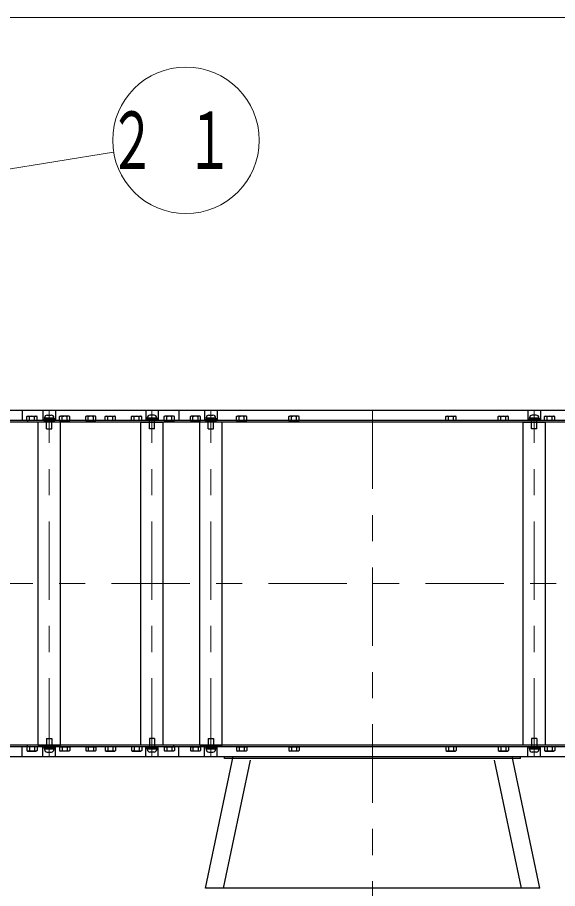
# Model space of a CAD drawing. Units: millimetres on the paper, scale 1:50. Extents: x -385 to 840, y 0 to 267.
# Drawn here: x -233.95 to -213.31, y 155.96 to 189.26 of the extents above; entities that cross this region are included whole.
import ezdxf

# ---------------------------------------------------------------- set-up
doc = ezdxf.new("R2010")
doc.units = ezdxf.units.MM
doc.linetypes.add('USER2', pattern=[6, 3, -1, 1, -1])
doc.layers.add('1_50', color=7, linetype='Continuous', lineweight=25)
doc.styles.add('ＭＳ ゴシック', font='')
doc.styles.get('ＭＳ ゴシック').set_extended_font_data('MS Gothic')

msp = doc.modelspace()

# ---------------------------------------------------------------- linework, layer by layer
at = {"layer": '1_50', "lineweight": 13}
for p, q in [((-235.955, 189.262), (-154.924, 189.262)), ((-237.179, 182.992), (-230.275, 184.115))]:
    msp.add_line(p, q, dxfattribs=at)
at = {"layer": '1_50', "color": 131}
for p, q in [((-227.779, 174.238), (-254.551, 174.238)), ((-233.766, 174.238), (-233.766, 173.858)), ((-206.994, 174.238), (-233.766, 174.238)), ((-232.975, 174.238), (-232.975, 173.858)), ((-232.495, 174.238), (-232.495, 173.858)), ((-229.049, 174.238), (-229.049, 173.858)), ((-228.569, 174.238), (-228.569, 173.858)), ((-227.779, 174.238), (-227.779, 173.858)), ((-226.798, 174.238), (-226.798, 173.858)), ((-226.318, 174.238), (-226.318, 173.858)), ((-214.442, 174.238), (-214.442, 173.858)), ((-213.962, 174.238), (-213.962, 173.858)), ((-227.779, 173.858), (-254.551, 173.858)), ((-206.994, 173.858), (-233.766, 173.858)), ((-227.779, 161.378), (-254.551, 161.378)), ((-233.766, 160.998), (-233.766, 161.378)), ((-206.994, 161.378), (-233.766, 161.378)), ((-232.975, 160.998), (-232.975, 161.378)), ((-232.495, 160.998), (-232.495, 161.378)), ((-229.049, 160.998), (-229.049, 161.378)), ((-228.569, 160.998), (-228.569, 161.378)), ((-227.779, 160.998), (-227.779, 161.378)), ((-226.798, 160.998), (-226.798, 161.378)), ((-226.318, 160.998), (-226.318, 161.378)), ((-214.442, 160.998), (-214.442, 161.378)), ((-213.962, 160.998), (-213.962, 161.378)), ((-227.779, 160.998), (-254.551, 160.998)), ((-206.994, 160.998), (-233.766, 160.998))]:
    msp.add_line(p, q, dxfattribs=at)
at = {"layer": '1_50', "color": 4, "linetype": 'USER2', "lineweight": 13}
for p, q in [((-232.735, 160.998), (-232.735, 174.238)), ((-228.809, 160.998), (-228.809, 174.238)), ((-226.558, 160.998), (-226.558, 174.238)), ((-214.202, 160.998), (-214.202, 174.238)), ((-232.735, 173.858), (-232.735, 173.585)), ((-228.809, 173.858), (-228.809, 173.585)), ((-226.558, 173.858), (-226.558, 173.585)), ((-214.202, 173.858), (-214.202, 173.585)), ((-232.735, 161.378), (-232.735, 161.651)), ((-228.809, 161.378), (-228.809, 161.651)), ((-226.558, 161.378), (-226.558, 161.651)), ((-214.202, 161.378), (-214.202, 161.651))]:
    msp.add_line(p, q, dxfattribs=at)
at = {"layer": '1_50', "color": 131, "linetype": 'USER2', "lineweight": 13}
for p, q in [((-232.735, 174.238), (-232.735, 173.858)), ((-228.809, 174.238), (-228.809, 173.858)), ((-226.558, 174.238), (-226.558, 173.858)), ((-214.202, 174.238), (-214.202, 173.858)), ((-232.735, 160.998), (-232.735, 161.378)), ((-228.809, 160.998), (-228.809, 161.378)), ((-226.558, 160.998), (-226.558, 161.378)), ((-214.202, 160.998), (-214.202, 161.378))]:
    msp.add_line(p, q, dxfattribs=at)
at = {"layer": '1_50', "linetype": 'USER2', "lineweight": 13}
for p, q in [((-220.38, 174.238), (-220.38, 134.1)), ((-161.361, 167.618), (-319.274, 167.618))]:
    msp.add_line(p, q, dxfattribs=at)
at = {"layer": '1_50', "color": 4}
for p, q in [((-227.979, 173.858), (-254.351, 173.858)), ((-233.566, 173.858), (-233.566, 173.794)), ((-207.194, 173.858), (-233.566, 173.858)), ((-232.945, 173.888), (-232.525, 173.888)), ((-232.945, 173.858), (-232.945, 173.888)), ((-232.945, 173.858), (-232.525, 173.858)), ((-232.551, 173.938), (-232.919, 173.938)), ((-232.919, 173.938), (-232.919, 173.888)), ((-232.551, 173.888), (-232.919, 173.888)), ((-232.915, 173.938), (-232.915, 173.958)), ((-232.915, 173.938), (-232.555, 173.938)), ((-232.835, 173.538), (-232.835, 173.938)), ((-232.815, 174.058), (-232.655, 174.058)), ((-232.749, 173.938), (-232.735, 173.888)), ((-232.735, 173.938), (-232.722, 173.888)), ((-232.635, 173.538), (-232.635, 173.938)), ((-232.555, 173.938), (-232.555, 173.958)), ((-232.551, 173.938), (-232.551, 173.888)), ((-232.525, 173.888), (-232.525, 173.858)), ((-228.599, 173.888), (-229.019, 173.888)), ((-229.019, 173.888), (-229.019, 173.858)), ((-228.599, 173.858), (-229.019, 173.858)), ((-228.993, 173.938), (-228.625, 173.938)), ((-228.993, 173.938), (-228.993, 173.888)), ((-228.993, 173.888), (-228.625, 173.888)), ((-228.989, 173.938), (-228.989, 173.958)), ((-228.629, 173.938), (-228.989, 173.938)), ((-228.909, 173.538), (-228.909, 173.938)), ((-228.729, 174.058), (-228.889, 174.058)), ((-228.809, 173.938), (-228.823, 173.888)), ((-228.796, 173.938), (-228.809, 173.888)), ((-228.709, 173.538), (-228.709, 173.938)), ((-228.629, 173.938), (-228.629, 173.958)), ((-228.625, 173.938), (-228.625, 173.888)), ((-228.599, 173.858), (-228.599, 173.888)), ((-227.979, 173.858), (-227.979, 173.794)), ((-226.768, 173.888), (-226.348, 173.888)), ((-226.768, 173.858), (-226.768, 173.888)), ((-226.768, 173.858), (-226.348, 173.858)), ((-226.374, 173.938), (-226.742, 173.938)), ((-226.742, 173.938), (-226.742, 173.888)), ((-226.374, 173.888), (-226.742, 173.888)), ((-226.738, 173.938), (-226.738, 173.958)), ((-226.738, 173.938), (-226.378, 173.938)), ((-226.658, 173.538), (-226.658, 173.938)), ((-226.638, 174.058), (-226.478, 174.058)), ((-226.571, 173.938), (-226.558, 173.888)), ((-226.558, 173.938), (-226.544, 173.888)), ((-226.458, 173.538), (-226.458, 173.938)), ((-226.378, 173.938), (-226.378, 173.958)), ((-226.374, 173.938), (-226.374, 173.888)), ((-226.348, 173.888), (-226.348, 173.858)), ((-213.992, 173.888), (-214.412, 173.888)), ((-214.412, 173.888), (-214.412, 173.858)), ((-213.992, 173.858), (-214.412, 173.858)), ((-214.386, 173.938), (-214.018, 173.938)), ((-214.386, 173.938), (-214.386, 173.888)), ((-214.386, 173.888), (-214.018, 173.888)), ((-214.382, 173.938), (-214.382, 173.958)), ((-214.022, 173.938), (-214.382, 173.938)), ((-214.302, 173.538), (-214.302, 173.938)), ((-214.122, 174.058), (-214.282, 174.058)), ((-214.202, 173.938), (-214.216, 173.888)), ((-214.189, 173.938), (-214.202, 173.888)), ((-214.102, 173.538), (-214.102, 173.938)), ((-214.022, 173.938), (-214.022, 173.958)), ((-214.018, 173.938), (-214.018, 173.888)), ((-213.992, 173.858), (-213.992, 173.888)), ((-227.979, 173.794), (-254.351, 173.794)), ((-207.194, 173.794), (-233.566, 173.794)), ((-232.308, 173.794), (-233.162, 173.794)), ((-233.162, 161.442), (-233.162, 173.794)), ((-232.835, 173.538), (-232.635, 173.538)), ((-232.308, 161.442), (-232.308, 173.794)), ((-229.236, 173.794), (-228.382, 173.794)), ((-229.236, 161.442), (-229.236, 173.794)), ((-228.709, 173.538), (-228.909, 173.538)), ((-228.382, 161.442), (-228.382, 173.794)), ((-226.131, 173.794), (-226.985, 173.794)), ((-226.985, 161.442), (-226.985, 173.794)), ((-226.658, 173.538), (-226.458, 173.538)), ((-226.131, 161.442), (-226.131, 173.794)), ((-214.629, 173.794), (-213.775, 173.794)), ((-214.629, 161.442), (-214.629, 173.794)), ((-214.102, 173.538), (-214.302, 173.538)), ((-213.775, 161.442), (-213.775, 173.794)), ((-232.835, 161.698), (-232.635, 161.698)), ((-232.835, 161.698), (-232.835, 161.298)), ((-232.635, 161.698), (-232.635, 161.298)), ((-228.709, 161.698), (-228.909, 161.698)), ((-228.909, 161.698), (-228.909, 161.298)), ((-228.709, 161.698), (-228.709, 161.298)), ((-226.658, 161.698), (-226.458, 161.698)), ((-226.658, 161.698), (-226.658, 161.298)), ((-226.458, 161.698), (-226.458, 161.298)), ((-214.102, 161.698), (-214.302, 161.698)), ((-214.302, 161.698), (-214.302, 161.298)), ((-214.102, 161.698), (-214.102, 161.298)), ((-227.979, 161.442), (-254.351, 161.442)), ((-227.979, 161.378), (-254.351, 161.378)), ((-207.194, 161.442), (-233.566, 161.442)), ((-233.566, 161.378), (-233.566, 161.442)), ((-207.194, 161.378), (-233.566, 161.378)), ((-233.162, 161.442), (-232.308, 161.442)), ((-232.945, 161.378), (-232.525, 161.378)), ((-232.945, 161.378), (-232.945, 161.348)), ((-232.945, 161.348), (-232.525, 161.348)), ((-232.551, 161.348), (-232.919, 161.348)), ((-232.919, 161.298), (-232.919, 161.348)), ((-232.551, 161.298), (-232.919, 161.298)), ((-232.915, 161.298), (-232.555, 161.298)), ((-232.915, 161.298), (-232.915, 161.278)), ((-232.749, 161.298), (-232.735, 161.348)), ((-232.735, 161.298), (-232.722, 161.348)), ((-232.555, 161.298), (-232.555, 161.278)), ((-232.551, 161.298), (-232.551, 161.348)), ((-232.525, 161.348), (-232.525, 161.378)), ((-228.382, 161.442), (-229.236, 161.442)), ((-228.599, 161.378), (-229.019, 161.378)), ((-229.019, 161.348), (-229.019, 161.378)), ((-228.599, 161.348), (-229.019, 161.348)), ((-228.993, 161.348), (-228.625, 161.348)), ((-228.993, 161.298), (-228.993, 161.348)), ((-228.993, 161.298), (-228.625, 161.298)), ((-228.629, 161.298), (-228.989, 161.298)), ((-228.989, 161.298), (-228.989, 161.278)), ((-228.809, 161.298), (-228.823, 161.348)), ((-228.796, 161.298), (-228.809, 161.348)), ((-228.629, 161.298), (-228.629, 161.278)), ((-228.625, 161.298), (-228.625, 161.348)), ((-228.599, 161.378), (-228.599, 161.348)), ((-227.979, 161.378), (-227.979, 161.442)), ((-226.985, 161.442), (-226.131, 161.442)), ((-226.768, 161.378), (-226.348, 161.378)), ((-226.768, 161.378), (-226.768, 161.348)), ((-226.768, 161.348), (-226.348, 161.348)), ((-226.374, 161.348), (-226.742, 161.348)), ((-226.742, 161.298), (-226.742, 161.348)), ((-226.374, 161.298), (-226.742, 161.298)), ((-226.738, 161.298), (-226.378, 161.298)), ((-226.738, 161.298), (-226.738, 161.278)), ((-226.571, 161.298), (-226.558, 161.348)), ((-226.558, 161.298), (-226.544, 161.348)), ((-226.378, 161.298), (-226.378, 161.278)), ((-226.374, 161.298), (-226.374, 161.348)), ((-226.348, 161.348), (-226.348, 161.378)), ((-213.775, 161.442), (-214.629, 161.442)), ((-213.992, 161.378), (-214.412, 161.378)), ((-214.412, 161.348), (-214.412, 161.378)), ((-213.992, 161.348), (-214.412, 161.348)), ((-214.386, 161.348), (-214.018, 161.348)), ((-214.386, 161.298), (-214.386, 161.348)), ((-214.386, 161.298), (-214.018, 161.298)), ((-214.022, 161.298), (-214.382, 161.298)), ((-214.382, 161.298), (-214.382, 161.278)), ((-214.202, 161.298), (-214.216, 161.348)), ((-214.189, 161.298), (-214.202, 161.348)), ((-214.022, 161.298), (-214.022, 161.278)), ((-214.018, 161.298), (-214.018, 161.348)), ((-213.992, 161.378), (-213.992, 161.348)), ((-232.815, 161.178), (-232.655, 161.178)), ((-228.729, 161.178), (-228.889, 161.178)), ((-226.769, 155.974), (-225.713, 161.004)), ((-226.638, 161.178), (-226.478, 161.178)), ((-226.074, 155.974), (-225.047, 160.864)), ((-214.72, 160.998), (-226.04, 160.998)), ((-226.04, 160.934), (-226.04, 160.998)), ((-214.72, 160.934), (-226.04, 160.934)), ((-214.686, 155.974), (-215.713, 160.864)), ((-213.991, 155.974), (-215.047, 161.004)), ((-214.72, 160.934), (-214.72, 160.998)), ((-214.122, 161.178), (-214.282, 161.178)), ((-213.991, 155.974), (-226.769, 155.974))]:
    msp.add_line(p, q, dxfattribs=at)
at = {"layer": '1_50'}
for p, q in [((-233.595, 174), (-233.563, 174.018)), ((-233.595, 173.858), (-233.595, 174)), ((-233.202, 173.858), (-233.595, 173.858)), ((-233.563, 174.018), (-233.233, 174.018)), ((-233.496, 173.858), (-233.496, 174)), ((-233.3, 173.858), (-233.3, 174)), ((-233.202, 174), (-233.233, 174.018)), ((-233.202, 173.858), (-233.202, 174)), ((-232.343, 174), (-232.312, 174.018)), ((-232.343, 173.858), (-232.343, 174)), ((-232.343, 173.858), (-231.95, 173.858)), ((-231.982, 174.018), (-232.312, 174.018)), ((-232.245, 173.858), (-232.245, 174)), ((-232.048, 173.858), (-232.048, 174)), ((-231.95, 174), (-231.982, 174.018)), ((-231.95, 173.858), (-231.95, 174)), ((-231.343, 174), (-231.312, 174.018)), ((-231.343, 173.858), (-231.343, 174)), ((-231.343, 173.858), (-230.95, 173.858)), ((-230.982, 174.018), (-231.312, 174.018)), ((-231.245, 173.858), (-231.245, 174)), ((-231.048, 173.858), (-231.048, 174)), ((-230.95, 174), (-230.982, 174.018)), ((-230.95, 173.858), (-230.95, 174)), ((-230.595, 174), (-230.563, 174.018)), ((-230.595, 173.858), (-230.595, 174)), ((-230.202, 173.858), (-230.595, 173.858)), ((-230.563, 174.018), (-230.233, 174.018)), ((-230.496, 173.858), (-230.496, 174)), ((-230.3, 173.858), (-230.3, 174)), ((-230.202, 174), (-230.233, 174.018)), ((-230.202, 173.858), (-230.202, 174)), ((-229.595, 174), (-229.563, 174.018)), ((-229.595, 173.858), (-229.595, 174)), ((-229.202, 173.858), (-229.595, 173.858)), ((-229.563, 174.018), (-229.233, 174.018)), ((-229.496, 173.858), (-229.496, 174)), ((-229.3, 173.858), (-229.3, 174)), ((-229.202, 174), (-229.233, 174.018)), ((-229.202, 173.858), (-229.202, 174)), ((-228.343, 174), (-228.312, 174.018)), ((-228.343, 173.858), (-228.343, 174)), ((-228.343, 173.858), (-227.95, 173.858)), ((-227.982, 174.018), (-228.312, 174.018)), ((-228.245, 173.858), (-228.245, 174)), ((-228.048, 173.858), (-228.048, 174)), ((-227.95, 174), (-227.982, 174.018)), ((-227.95, 173.858), (-227.95, 174)), ((-227.343, 174), (-227.312, 174.018)), ((-227.343, 173.858), (-227.343, 174)), ((-227.343, 173.858), (-226.95, 173.858)), ((-226.982, 174.018), (-227.312, 174.018)), ((-227.245, 173.858), (-227.245, 174)), ((-227.048, 173.858), (-227.048, 174)), ((-226.95, 174), (-226.982, 174.018)), ((-226.95, 173.858), (-226.95, 174)), ((-225.576, 174), (-225.545, 174.018)), ((-225.576, 173.858), (-225.576, 174)), ((-225.576, 173.858), (-225.184, 173.858)), ((-225.215, 174.018), (-225.545, 174.018)), ((-225.478, 173.858), (-225.478, 174)), ((-225.282, 173.858), (-225.282, 174)), ((-225.184, 174), (-225.215, 174.018)), ((-225.184, 173.858), (-225.184, 174)), ((-223.576, 174), (-223.545, 174.018)), ((-223.576, 173.858), (-223.576, 174)), ((-223.576, 173.858), (-223.184, 173.858)), ((-223.215, 174.018), (-223.545, 174.018)), ((-223.478, 173.858), (-223.478, 174)), ((-223.282, 173.858), (-223.282, 174)), ((-223.184, 174), (-223.215, 174.018)), ((-223.184, 173.858), (-223.184, 174)), ((-217.576, 174), (-217.545, 174.018)), ((-217.576, 173.858), (-217.576, 174)), ((-217.184, 173.858), (-217.576, 173.858)), ((-217.545, 174.018), (-217.215, 174.018)), ((-217.478, 173.858), (-217.478, 174)), ((-217.282, 173.858), (-217.282, 174)), ((-217.184, 174), (-217.215, 174.018)), ((-217.184, 173.858), (-217.184, 174)), ((-215.576, 174), (-215.545, 174.018)), ((-215.576, 173.858), (-215.576, 174)), ((-215.184, 173.858), (-215.576, 173.858)), ((-215.545, 174.018), (-215.215, 174.018)), ((-215.478, 173.858), (-215.478, 174)), ((-215.282, 173.858), (-215.282, 174)), ((-215.184, 174), (-215.215, 174.018)), ((-215.184, 173.858), (-215.184, 174)), ((-213.81, 174), (-213.779, 174.018)), ((-213.81, 173.858), (-213.81, 174)), ((-213.417, 173.858), (-213.81, 173.858)), ((-213.779, 174.018), (-213.449, 174.018)), ((-213.712, 173.858), (-213.712, 174)), ((-213.516, 173.858), (-213.516, 174)), ((-213.417, 174), (-213.449, 174.018)), ((-213.417, 173.858), (-213.417, 174)), ((-233.595, 161.378), (-233.595, 161.236)), ((-233.202, 161.378), (-233.595, 161.378)), ((-233.595, 161.236), (-233.563, 161.218)), ((-233.563, 161.218), (-233.233, 161.218)), ((-233.496, 161.378), (-233.496, 161.236)), ((-233.3, 161.378), (-233.3, 161.236)), ((-233.202, 161.236), (-233.233, 161.218)), ((-233.202, 161.378), (-233.202, 161.236)), ((-232.343, 161.378), (-232.343, 161.236)), ((-232.343, 161.378), (-231.95, 161.378)), ((-232.343, 161.236), (-232.312, 161.218)), ((-231.982, 161.218), (-232.312, 161.218)), ((-232.245, 161.378), (-232.245, 161.236)), ((-232.048, 161.378), (-232.048, 161.236)), ((-231.95, 161.236), (-231.982, 161.218)), ((-231.95, 161.378), (-231.95, 161.236)), ((-231.343, 161.378), (-231.343, 161.236)), ((-231.343, 161.378), (-230.95, 161.378)), ((-231.343, 161.236), (-231.312, 161.218)), ((-230.982, 161.218), (-231.312, 161.218)), ((-231.245, 161.378), (-231.245, 161.236)), ((-231.048, 161.378), (-231.048, 161.236)), ((-230.95, 161.236), (-230.982, 161.218)), ((-230.95, 161.378), (-230.95, 161.236)), ((-230.595, 161.378), (-230.595, 161.236)), ((-230.202, 161.378), (-230.595, 161.378)), ((-230.595, 161.236), (-230.563, 161.218)), ((-230.563, 161.218), (-230.233, 161.218)), ((-230.496, 161.378), (-230.496, 161.236)), ((-230.3, 161.378), (-230.3, 161.236)), ((-230.202, 161.236), (-230.233, 161.218)), ((-230.202, 161.378), (-230.202, 161.236)), ((-229.595, 161.378), (-229.595, 161.236)), ((-229.202, 161.378), (-229.595, 161.378)), ((-229.595, 161.236), (-229.563, 161.218)), ((-229.563, 161.218), (-229.233, 161.218)), ((-229.496, 161.378), (-229.496, 161.236)), ((-229.3, 161.378), (-229.3, 161.236)), ((-229.202, 161.236), (-229.233, 161.218)), ((-229.202, 161.378), (-229.202, 161.236)), ((-228.343, 161.378), (-228.343, 161.236)), ((-228.343, 161.378), (-227.95, 161.378)), ((-228.343, 161.236), (-228.312, 161.218)), ((-227.982, 161.218), (-228.312, 161.218)), ((-228.245, 161.378), (-228.245, 161.236)), ((-228.048, 161.378), (-228.048, 161.236)), ((-227.95, 161.236), (-227.982, 161.218)), ((-227.95, 161.378), (-227.95, 161.236)), ((-227.343, 161.378), (-227.343, 161.236)), ((-227.343, 161.378), (-226.95, 161.378)), ((-227.343, 161.236), (-227.312, 161.218)), ((-226.982, 161.218), (-227.312, 161.218)), ((-227.245, 161.378), (-227.245, 161.236)), ((-227.048, 161.378), (-227.048, 161.236)), ((-226.95, 161.236), (-226.982, 161.218)), ((-226.95, 161.378), (-226.95, 161.236)), ((-225.576, 161.378), (-225.576, 161.236)), ((-225.576, 161.378), (-225.184, 161.378)), ((-225.576, 161.236), (-225.545, 161.218)), ((-225.215, 161.218), (-225.545, 161.218)), ((-225.478, 161.378), (-225.478, 161.236)), ((-225.282, 161.378), (-225.282, 161.236)), ((-225.184, 161.236), (-225.215, 161.218)), ((-225.184, 161.378), (-225.184, 161.236)), ((-223.576, 161.378), (-223.576, 161.236)), ((-223.576, 161.378), (-223.184, 161.378)), ((-223.576, 161.236), (-223.545, 161.218)), ((-223.215, 161.218), (-223.545, 161.218)), ((-223.478, 161.378), (-223.478, 161.236)), ((-223.282, 161.378), (-223.282, 161.236)), ((-223.184, 161.236), (-223.215, 161.218)), ((-223.184, 161.378), (-223.184, 161.236)), ((-217.576, 161.378), (-217.576, 161.236)), ((-217.184, 161.378), (-217.576, 161.378)), ((-217.576, 161.236), (-217.545, 161.218)), ((-217.545, 161.218), (-217.215, 161.218)), ((-217.478, 161.378), (-217.478, 161.236)), ((-217.282, 161.378), (-217.282, 161.236)), ((-217.184, 161.236), (-217.215, 161.218)), ((-217.184, 161.378), (-217.184, 161.236)), ((-215.576, 161.378), (-215.576, 161.236)), ((-215.184, 161.378), (-215.576, 161.378)), ((-215.576, 161.236), (-215.545, 161.218)), ((-215.545, 161.218), (-215.215, 161.218)), ((-215.478, 161.378), (-215.478, 161.236)), ((-215.282, 161.378), (-215.282, 161.236)), ((-215.184, 161.236), (-215.215, 161.218)), ((-215.184, 161.378), (-215.184, 161.236)), ((-213.81, 161.378), (-213.81, 161.236)), ((-213.417, 161.378), (-213.81, 161.378)), ((-213.81, 161.236), (-213.779, 161.218)), ((-213.779, 161.218), (-213.449, 161.218)), ((-213.712, 161.378), (-213.712, 161.236)), ((-213.516, 161.378), (-213.516, 161.236)), ((-213.417, 161.236), (-213.449, 161.218)), ((-213.417, 161.378), (-213.417, 161.236))]:
    msp.add_line(p, q, dxfattribs=at)
at = {"layer": '1_50', "lineweight": 13}
msp.add_circle((-227.512, 184.565), 2.8, dxfattribs=at)
at = {"layer": '1_50'}
for centre, radius, start, end in [((-233.546, 173.928), 0.0869, 55.6159, 124.3841), ((-233.398, 173.69), 0.325, 72.4121, 107.5879), ((-233.251, 173.928), 0.0869, 55.6159, 124.3841), ((-232.294, 173.928), 0.0869, 55.6159, 124.3841), ((-232.147, 173.69), 0.325, 72.4121, 107.5879), ((-231.999, 173.928), 0.0869, 55.6159, 124.3841), ((-231.294, 173.928), 0.0869, 55.6159, 124.3841), ((-231.147, 173.69), 0.325, 72.4121, 107.5879), ((-230.999, 173.928), 0.0869, 55.6159, 124.3841), ((-230.546, 173.928), 0.0869, 55.6159, 124.3841), ((-230.398, 173.69), 0.325, 72.4121, 107.5879), ((-230.251, 173.928), 0.0869, 55.6159, 124.3841), ((-229.546, 173.928), 0.0869, 55.6159, 124.3841), ((-229.398, 173.69), 0.325, 72.4121, 107.5879), ((-229.251, 173.928), 0.0869, 55.6159, 124.3841), ((-228.294, 173.928), 0.0869, 55.6159, 124.3841), ((-228.147, 173.69), 0.325, 72.4121, 107.5879), ((-227.999, 173.928), 0.0869, 55.6159, 124.3841), ((-227.294, 173.928), 0.0869, 55.6159, 124.3841), ((-227.147, 173.69), 0.325, 72.4121, 107.5879), ((-226.999, 173.928), 0.0869, 55.6159, 124.3841), ((-225.527, 173.928), 0.0869, 55.6159, 124.3841), ((-225.38, 173.69), 0.325, 72.4121, 107.5879), ((-225.233, 173.928), 0.0869, 55.6159, 124.3841), ((-223.527, 173.928), 0.0869, 55.6159, 124.3841), ((-223.38, 173.69), 0.325, 72.4121, 107.5879), ((-223.233, 173.928), 0.0869, 55.6159, 124.3841), ((-217.527, 173.928), 0.0869, 55.6159, 124.3841), ((-217.38, 173.69), 0.325, 72.4121, 107.5879), ((-217.233, 173.928), 0.0869, 55.6159, 124.3841), ((-215.527, 173.928), 0.0869, 55.6159, 124.3841), ((-215.38, 173.69), 0.325, 72.4121, 107.5879), ((-215.233, 173.928), 0.0869, 55.6159, 124.3841), ((-213.761, 173.928), 0.0869, 55.6159, 124.3841), ((-213.614, 173.69), 0.325, 72.4121, 107.5879), ((-213.466, 173.928), 0.0869, 55.6159, 124.3841), ((-233.546, 161.308), 0.0869, 235.6159, 304.3841), ((-233.398, 161.546), 0.325, 252.4121, 287.5879), ((-233.251, 161.308), 0.0869, 235.6159, 304.3841), ((-232.294, 161.308), 0.0869, 235.6159, 304.3841), ((-232.147, 161.546), 0.325, 252.4121, 287.5879), ((-231.999, 161.308), 0.0869, 235.6159, 304.3841), ((-231.294, 161.308), 0.0869, 235.6159, 304.3841), ((-231.147, 161.546), 0.325, 252.4121, 287.5879), ((-230.999, 161.308), 0.0869, 235.6159, 304.3841), ((-230.546, 161.308), 0.0869, 235.6159, 304.3841), ((-230.398, 161.546), 0.325, 252.4121, 287.5879), ((-230.251, 161.308), 0.0869, 235.6159, 304.3841), ((-229.546, 161.308), 0.0869, 235.6159, 304.3841), ((-229.398, 161.546), 0.325, 252.4121, 287.5879), ((-229.251, 161.308), 0.0869, 235.6159, 304.3841), ((-228.294, 161.308), 0.0869, 235.6159, 304.3841), ((-228.147, 161.546), 0.325, 252.4121, 287.5879), ((-227.999, 161.308), 0.0869, 235.6159, 304.3841), ((-227.294, 161.308), 0.0869, 235.6159, 304.3841), ((-227.147, 161.546), 0.325, 252.4121, 287.5879), ((-226.999, 161.308), 0.0869, 235.6159, 304.3841), ((-225.527, 161.308), 0.0869, 235.6159, 304.3841), ((-225.38, 161.546), 0.325, 252.4121, 287.5879), ((-225.233, 161.308), 0.0869, 235.6159, 304.3841), ((-223.527, 161.308), 0.0869, 235.6159, 304.3841), ((-223.38, 161.546), 0.325, 252.4121, 287.5879), ((-223.233, 161.308), 0.0869, 235.6159, 304.3841), ((-217.527, 161.308), 0.0869, 235.6159, 304.3841), ((-217.38, 161.546), 0.325, 252.4121, 287.5879), ((-217.233, 161.308), 0.0869, 235.6159, 304.3841), ((-215.527, 161.308), 0.0869, 235.6159, 304.3841), ((-215.38, 161.546), 0.325, 252.4121, 287.5879), ((-215.233, 161.308), 0.0869, 235.6159, 304.3841), ((-213.761, 161.308), 0.0869, 235.6159, 304.3841), ((-213.614, 161.546), 0.325, 252.4121, 287.5879), ((-213.466, 161.308), 0.0869, 235.6159, 304.3841)]:
    msp.add_arc(centre, radius, start, end, dxfattribs=at)
at = {"layer": '1_50', "color": 4}
for centre, start, end in [((-232.815, 173.958), 90, 180), ((-232.655, 173.958), 0, 90), ((-228.889, 173.958), 90, 180), ((-228.729, 173.958), 0, 90), ((-226.638, 173.958), 90, 180), ((-226.478, 173.958), 0, 90), ((-214.282, 173.958), 90, 180), ((-214.122, 173.958), 0, 90), ((-232.815, 161.278), 180, 270), ((-232.655, 161.278), 270, 0), ((-228.889, 161.278), 180, 270), ((-228.729, 161.278), 270, 0), ((-226.638, 161.278), 180, 270), ((-226.478, 161.278), 270, 0), ((-214.282, 161.278), 180, 270), ((-214.122, 161.278), 270, 0)]:
    msp.add_arc(centre, 0.1, start, end, dxfattribs=at)

# ---------------------------------------------------------------- texts
at = {"layer": '1_50', "insert": (-227.512, 184.565), "char_height": 2.199, "attachment_point": 5, "style": 'ＭＳ ゴシック'}
msp.add_mtext('\\T1.64;\\W0.6;２１', dxfattribs=at)

doc.saveas('drawing.dxf')
